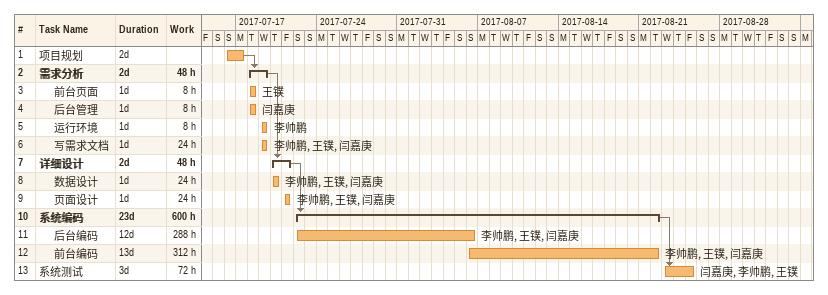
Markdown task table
| ID | Level | Task | Duration | Start | Finish | Predecessors | Resources | Work (h) |
|---|---|---|---|---|---|---|---|---|
| 1 | 1 | 项目规划 | 2d | 2017-07-16 | 2017-07-17 |  |  |  |
| 2 | 1 | **需求分析** | 2d | 2017-07-18 | 2017-07-19 | 1 |  | 48 |
| 3 | 2 | 前台页面 | 1d | 2017-07-18 | 2017-07-18 |  | 王镤 | 8 |
| 4 | 2 | 后台管理 | 1d | 2017-07-18 | 2017-07-18 |  | 闫嘉庚 | 8 |
| 5 | 2 | 运行环境 | 1d | 2017-07-19 | 2017-07-19 |  | 李帅鹏 | 8 |
| 6 | 2 | 写需求文档 | 1d | 2017-07-19 | 2017-07-19 |  | 李帅鹏, 王镤, 闫嘉庚 | 24 |
| 7 | 1 | **详细设计** | 2d | 2017-07-20 | 2017-07-21 | 2 |  | 48 |
| 8 | 2 | 数据设计 | 1d | 2017-07-20 | 2017-07-20 |  | 李帅鹏, 王镤, 闫嘉庚 | 24 |
| 9 | 2 | 页面设计 | 1d | 2017-07-21 | 2017-07-21 |  | 李帅鹏, 王镤, 闫嘉庚 | 24 |
| 10 | 1 | **系统编码** | 23d | 2017-07-22 | 2017-08-22 | 7 |  | 600 |
| 11 | 2 | 后台编码 | 12d | 2017-07-22 | 2017-08-06 |  | 李帅鹏, 王镤, 闫嘉庚 | 288 |
| 12 | 2 | 前台编码 | 13d | 2017-08-06 | 2017-08-22 |  | 李帅鹏, 王镤, 闫嘉庚 | 312 |
| 13 | 1 | 系统测试 | 3d | 2017-08-23 | 2017-08-25 | 10 | 闫嘉庚, 李帅鹏, 王镤 | 72 |
